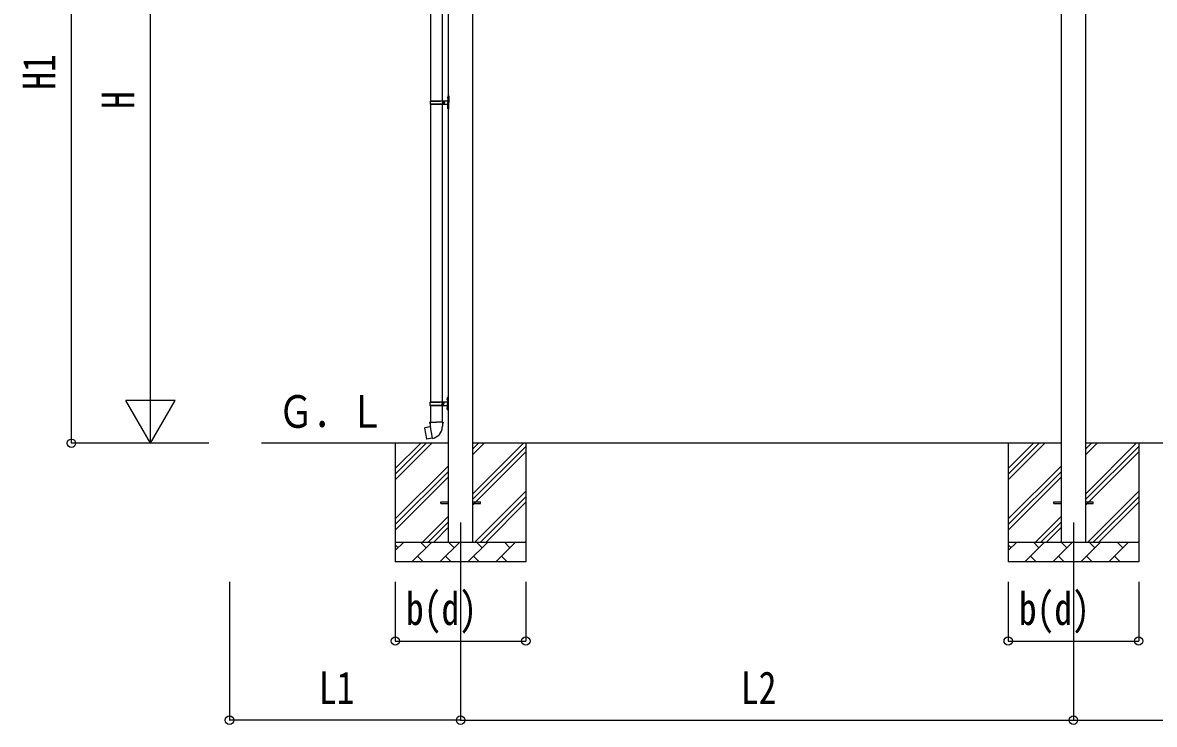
# Model space of a CAD drawing. Units: millimetres, scale not verified. Extents: x -21025 to 21025, y -14850 to 14850.
# Drawn here: x -5850 to -126, y -8283 to -4736 of the extents above; entities that cross this region are included whole.
import ezdxf
from ezdxf.enums import TextEntityAlignment as Align

# ---------------------------------------------------------------- set-up
doc = ezdxf.new("R2010")
doc.units = ezdxf.units.MM
doc.header["$LTSCALE"] = 60
for name, color, linetype in [('0-4_YKK_12', 2, 'Continuous'), ('0-5_YKK_13', 4, 'Continuous'), ('0-6_YKK_A1', 4, 'Continuous'), ('0-7_YKK_D', 6, 'Continuous')]:
    doc.layers.add(name, color=color, linetype=linetype)
doc.styles.add('ＭＳ ゴシック', font='')
doc.styles.get('ＭＳ ゴシック').set_extended_font_data('MS Gothic')

msp = doc.modelspace()

# ---------------------------------------------------------------- linework, layer by layer
at = {"layer": '0-4_YKK_12'}
for p, q in [((-3634.9, -7262), (-3634.9, -7662)), ((-534.9, -7262), (-534.9, -7662))]:
    msp.add_line(p, q, dxfattribs=at)
at = {"layer": '0-5_YKK_13'}
for p, q in [((-3787.4, -3626), (-3787.4, -5130.5)), ((-3727.4, -3626), (-3727.4, -5130.5)), ((-3787.9, -5132.5), (-3737.57, -5132.5)), ((-3787.9, -5146.5), (-3737.57, -5146.5)), ((-3787.4, -5148.49), (-3787.4, -6653)), ((-3786.9, -5130.5), (-3700.9, -5130.5)), ((-3786.9, -5130.5), (-3786.9, -5132.5)), ((-3786.9, -5148.5), (-3786.9, -5146.5)), ((-3786.9, -5148.5), (-3700.9, -5148.5)), ((-3727.9, -5130.5), (-3727.9, -5135)), ((-3727.9, -5135), (-3725.9, -5135)), ((-3727.9, -5148.5), (-3727.9, -5144)), ((-3727.9, -5144), (-3725.9, -5144)), ((-3727.4, -5148.49), (-3727.4, -6653)), ((-3725.9, -5135), (-3725.9, -5139.5)), ((-3725.9, -5144), (-3725.9, -5139.5)), ((-3719.9, -5130.5), (-3719.9, -5139.5)), ((-3719.9, -5135), (-3716.9, -5135)), ((-3719.9, -5148.5), (-3719.9, -5139.5)), ((-3719.9, -5144), (-3716.9, -5144)), ((-3716.9, -5135), (-3716.9, -5139.5)), ((-3716.9, -5144), (-3716.9, -5139.5)), ((-3701.2, -5113.35), (-3699.16, -5114.35)), ((-3699.93, -5111.35), (-3699.3, -5111.35)), ((-3699.93, -5111.35), (-3699.93, -5119.65)), ((-3699.93, -5119.65), (-3699.3, -5119.65)), ((-3699.3, -5111.35), (-3699.3, -5119.65)), ((-3699.3, -5111.35), (-3698.9, -5111.75)), ((-3699.3, -5119.65), (-3698.9, -5119.25)), ((-3699.16, -5114.35), (-3698.55, -5115.5)), ((-3698.9, -5107.5), (-3695.9, -5106)), ((-3698.9, -5107.5), (-3698.9, -5139.5)), ((-3698.9, -5111.75), (-3698.9, -5119.25)), ((-3698.9, -5171.5), (-3698.9, -5139.5)), ((-3695.9, -5106), (-3695.9, -5139.5)), ((-3695.9, -5106), (-3694.9, -5106)), ((-3695.9, -5173), (-3695.9, -5139.5)), ((-3694.9, -5106), (-3694.9, -5139.5)), ((-3694.9, -5173), (-3694.9, -5139.5)), ((-3701.2, -5161.35), (-3699.16, -5162.35)), ((-3699.93, -5159.35), (-3699.3, -5159.35)), ((-3699.93, -5159.35), (-3699.93, -5167.65)), ((-3699.93, -5167.65), (-3699.3, -5167.65)), ((-3699.3, -5159.35), (-3699.3, -5167.65)), ((-3699.3, -5159.35), (-3698.9, -5159.75)), ((-3699.3, -5167.65), (-3698.9, -5167.25)), ((-3699.16, -5162.35), (-3698.55, -5163.5)), ((-3698.9, -5159.75), (-3698.9, -5167.25)), ((-3698.9, -5171.5), (-3695.9, -5173)), ((-3695.9, -5173), (-3694.9, -5173)), ((-3703.7, -6635.85), (-3701.66, -6636.85)), ((-3702.43, -6633.85), (-3701.8, -6633.85)), ((-3702.43, -6633.85), (-3702.43, -6642.15)), ((-3701.8, -6633.85), (-3701.8, -6642.15)), ((-3701.8, -6633.85), (-3701.4, -6634.25)), ((-3701.66, -6636.85), (-3701.05, -6638)), ((-3701.4, -6630), (-3698.4, -6628.5)), ((-3701.4, -6630), (-3701.4, -6662)), ((-3701.4, -6634.25), (-3701.4, -6641.75)), ((-3698.4, -6628.5), (-3698.4, -6662)), ((-3698.4, -6628.5), (-3697.4, -6628.5)), ((-3697.4, -6628.5), (-3697.4, -6662)), ((-3790.4, -6655), (-3740.07, -6655)), ((-3790.4, -6669), (-3740.07, -6669)), ((-3789.4, -6653), (-3703.4, -6653)), ((-3789.4, -6653), (-3789.4, -6655)), ((-3789.4, -6671), (-3789.4, -6669)), ((-3789.4, -6671), (-3703.4, -6671)), ((-3787.4, -6671), (-3787.4, -6755.93)), ((-3730.4, -6653), (-3730.4, -6657.5)), ((-3730.4, -6657.5), (-3728.4, -6657.5)), ((-3730.4, -6671), (-3730.4, -6666.5)), ((-3730.4, -6666.5), (-3728.4, -6666.5)), ((-3728.4, -6657.5), (-3728.4, -6662)), ((-3728.4, -6666.5), (-3728.4, -6662)), ((-3727.4, -6671), (-3727.4, -6755.93)), ((-3722.4, -6653), (-3722.4, -6662)), ((-3722.4, -6657.5), (-3719.4, -6657.5)), ((-3722.4, -6671), (-3722.4, -6662)), ((-3722.4, -6666.5), (-3719.4, -6666.5)), ((-3719.4, -6657.5), (-3719.4, -6662)), ((-3719.4, -6666.5), (-3719.4, -6662)), ((-3703.7, -6683.85), (-3701.66, -6684.85)), ((-3702.43, -6642.15), (-3701.8, -6642.15)), ((-3702.43, -6681.85), (-3701.8, -6681.85)), ((-3702.43, -6681.85), (-3702.43, -6690.15)), ((-3702.43, -6690.15), (-3701.8, -6690.15)), ((-3701.8, -6642.15), (-3701.4, -6641.75)), ((-3701.8, -6681.85), (-3701.8, -6690.15)), ((-3701.8, -6681.85), (-3701.4, -6682.25)), ((-3701.8, -6690.15), (-3701.4, -6689.75)), ((-3701.66, -6684.85), (-3701.05, -6686)), ((-3701.4, -6694), (-3701.4, -6662)), ((-3701.4, -6682.25), (-3701.4, -6689.75)), ((-3701.4, -6694), (-3698.4, -6695.5)), ((-3698.4, -6695.5), (-3698.4, -6662)), ((-3698.4, -6695.5), (-3697.4, -6695.5)), ((-3697.4, -6695.5), (-3697.4, -6662)), ((-3815.86, -6784.38), (-3816.67, -6785.55)), ((-3816.67, -6785.55), (-3807.05, -6840.11)), ((-3787.99, -6779.13), (-3815.86, -6784.38)), ((-3803.12, -6781.78), (-3803.33, -6782.02)), ((-3789.25, -6755.93), (-3791.4, -6756.71)), ((-3791.4, -6756.71), (-3791.4, -6760.33)), ((-3791.4, -6760.33), (-3789.16, -6761.14)), ((-3789.25, -6755.93), (-3757.4, -6755.93)), ((-3789.25, -6755.93), (-3789.16, -6761.14)), ((-3789.16, -6761.14), (-3788.9, -6775.93)), ((-3788.9, -6775.93), (-3787.55, -6777.93)), ((-3777.64, -6836.42), (-3787.77, -6778.95)), ((-3787.75, -6778.13), (-3787.75, -6778.83)), ((-3787.55, -6777.93), (-3787.58, -6777.93)), ((-3725.55, -6755.93), (-3757.4, -6755.93)), ((-3727.21, -6777.87), (-3727.29, -6780.03)), ((-3725.9, -6775.93), (-3727.21, -6777.87)), ((-3723.4, -6760.33), (-3725.64, -6761.14)), ((-3725.55, -6755.93), (-3723.4, -6756.71)), ((-3723.4, -6756.71), (-3723.4, -6760.33)), ((-3793.03, -6839.02), (-3793.31, -6838.86)), ((-3777.33, -6837.19), (-3777.58, -6836.52)), ((-3734.9, -7157.5), (-3697.4, -7157.5)), ((-3734.9, -7166.5), (-3734.9, -7157.5)), ((-3734.9, -7166.5), (-3697.4, -7166.5)), ((-3572.4, -7157.5), (-3534.9, -7157.5)), ((-3572.4, -7166.5), (-3534.9, -7166.5)), ((-3534.9, -7166.5), (-3534.9, -7157.5)), ((-634.9, -7157.5), (-597.4, -7157.5)), ((-634.9, -7166.5), (-634.9, -7157.5)), ((-634.9, -7166.5), (-597.4, -7166.5)), ((-472.4, -7157.5), (-434.9, -7157.5)), ((-472.4, -7166.5), (-434.9, -7166.5)), ((-434.9, -7166.5), (-434.9, -7157.5))]:
    msp.add_line(p, q, dxfattribs=at)
for points in [[(-3701.2, -5117.65), (-3699.16, -5116.65), (-3698.55, -5115.5)], [(-3701.2, -5165.65), (-3699.16, -5164.65), (-3698.55, -5163.5)], [(-3703.7, -6640.15), (-3701.66, -6639.15), (-3701.05, -6638)], [(-3703.7, -6688.15), (-3701.66, -6687.15), (-3701.05, -6686)], [(-3800.87, -6781.56), (-3801.15, -6781.4), (-3803.12, -6781.78)], [(-3725.55, -6755.93), (-3725.64, -6761.14), (-3725.9, -6775.93)], [(-3777.91, -6836.33), (-3805.89, -6840.93), (-3807.05, -6840.11)], [(-3790.84, -6838.46), (-3791.05, -6838.69), (-3793.03, -6839.02)]]:
    msp.add_lwpolyline(points, dxfattribs=at)
for centre, radius, start, end in [((-3739.15, -5139.5), 49.25, 171.82876, 180.00002), ((-3739.15, -5139.5), 49.25, 180.00002, 188.17127), ((-3737.57, -5130.5), 2, 270, 359.99998), ((-3737.57, -5148.5), 2, 0.00005, 90.00004), ((-3695.6, -5115.5), 6, 136.21765, 223.78235), ((-3700.9, -5128.5), 2, 270, 359.99998), ((-3700.9, -5150.5), 2, 0.00005, 90.00004), ((-3695.6, -5163.5), 6, 136.21765, 223.78235), ((-3698.1, -6638), 6, 136.21765, 223.78235), ((-3741.65, -6662), 49.25, 171.82876, 180.00002), ((-3741.65, -6662), 49.25, 180.00002, 188.17127), ((-3740.07, -6653), 2, 270, 359.99998), ((-3740.07, -6671), 2, 0.00005, 90.00004), ((-3698.1, -6686), 6, 136.21765, 223.78235), ((-3703.4, -6651), 2, 270, 359.99998), ((-3703.4, -6673), 2, 0.00005, 90.00004), ((-3788.05, -6778.83), 0.3, 280.66842, 0), ((-3787.55, -6778.13), 0.2, 100, 180), ((-3787.55, -6777.93), 60.3, 279.96938, 358), ((-3777.86, -6836.63), 0.3, 20, 99.33158), ((-3777.15, -6837.12), 0.2, 200, 279.96938)]:
    msp.add_arc(centre, radius, start, end, dxfattribs=at)
at = {"layer": '0-6_YKK_A1'}
for p, q in [((-597.4, -3261.17), (-597.4, -7362)), ((-472.4, -7362), (-472.4, -3261.17)), ((-3697.4, -3364.5), (-3697.4, -7362)), ((-3572.4, -7362), (-3572.4, -3364.5)), ((-3697.4, -6862), (-4641.56, -6862)), ((-3964.9, -6862), (-3964.9, -7462)), ((-3964.9, -7047.05), (-3779.85, -6862)), ((-3964.9, -7018.77), (-3808.13, -6862)), ((-3964.9, -6990.48), (-3836.42, -6862)), ((-597.4, -6862), (-3572.4, -6862)), ((-3572.4, -7117.1), (-3317.3, -6862)), ((-3572.4, -6919.11), (-3515.29, -6862)), ((-3572.4, -6890.82), (-3543.58, -6862)), ((-3304.9, -6862), (-3304.9, -7462)), ((-864.9, -6862), (-864.9, -7462)), ((-864.9, -7047.05), (-679.85, -6862)), ((-864.9, -7018.77), (-708.13, -6862)), ((-864.9, -6990.48), (-736.42, -6862)), ((715.98, -6862), (-472.4, -6862)), ((-472.4, -7117.1), (-217.3, -6862)), ((-472.4, -6919.11), (-415.29, -6862)), ((-472.4, -6890.82), (-443.58, -6862)), ((-204.9, -6862), (-204.9, -7462)), ((-3572.4, -7145.38), (-3304.9, -6877.88)), ((-3572.4, -7173.67), (-3304.9, -6906.17)), ((-472.4, -7145.38), (-204.9, -6877.88)), ((-472.4, -7173.67), (-204.9, -6906.17)), ((-3964.9, -7245.04), (-3697.4, -6977.54)), ((-864.9, -7245.04), (-597.4, -6977.54)), ((-3964.9, -7273.32), (-3697.4, -7005.82)), ((-3964.9, -7301.61), (-3697.4, -7034.11)), ((-864.9, -7273.32), (-597.4, -7005.82)), ((-864.9, -7301.61), (-597.4, -7034.11)), ((-3562.74, -7362), (-3304.9, -7104.16)), ((-3534.46, -7362), (-3304.9, -7132.44)), ((-462.74, -7362), (-204.9, -7104.16)), ((-434.46, -7362), (-204.9, -7132.44)), ((-3506.18, -7362), (-3304.9, -7160.73)), ((-406.18, -7362), (-204.9, -7160.73)), ((-3827.3, -7362), (-3697.4, -7232.1)), ((-3799.02, -7362), (-3697.4, -7260.38)), ((-727.3, -7362), (-597.4, -7232.1)), ((-699.02, -7362), (-597.4, -7260.38)), ((-3770.73, -7362), (-3697.4, -7288.67)), ((-670.73, -7362), (-597.4, -7288.67)), ((-3964.9, -7362), (-3304.9, -7362)), ((-3964.9, -7404.89), (-3922.01, -7362)), ((-3950.56, -7390.55), (-3964.9, -7376.21)), ((-3880.59, -7462), (-3780.59, -7362)), ((-3809.14, -7390.55), (-3837.69, -7362)), ((-3739.17, -7462), (-3639.17, -7362)), ((-3667.72, -7390.55), (-3696.27, -7362)), ((-3597.74, -7462), (-3497.74, -7362)), ((-3526.3, -7390.55), (-3554.85, -7362)), ((-3456.32, -7462), (-3356.32, -7362)), ((-3384.88, -7390.55), (-3413.43, -7362)), ((-3308.19, -7362), (-3304.9, -7358.72)), ((-864.9, -7362), (-204.9, -7362)), ((-864.9, -7404.89), (-822.01, -7362)), ((-850.56, -7390.55), (-864.9, -7376.21)), ((-780.59, -7462), (-680.59, -7362)), ((-709.14, -7390.55), (-737.69, -7362)), ((-639.17, -7462), (-539.17, -7362)), ((-567.72, -7390.55), (-596.27, -7362)), ((-497.74, -7462), (-397.74, -7362)), ((-426.3, -7390.55), (-454.85, -7362)), ((-356.32, -7462), (-256.32, -7362)), ((-284.88, -7390.55), (-313.43, -7362)), ((-208.19, -7362), (-204.9, -7358.72)), ((-3852.03, -7433.45), (-3823.48, -7462)), ((-3710.61, -7433.45), (-3682.06, -7462)), ((-3569.19, -7433.45), (-3540.64, -7462)), ((-3427.77, -7433.45), (-3399.22, -7462)), ((-752.03, -7433.45), (-723.48, -7462)), ((-610.61, -7433.45), (-582.06, -7462)), ((-469.19, -7433.45), (-440.64, -7462)), ((-327.77, -7433.45), (-299.22, -7462)), ((-3304.9, -7462), (-3964.9, -7462)), ((-204.9, -7462), (-864.9, -7462))]:
    msp.add_line(p, q, dxfattribs=at)
at = {"layer": '0-7_YKK_D'}
for p, q in [((-5603.51, -6862), (-5603.51, -3024.39)), ((-5203.51, -6612), (-5203.51, -3612)), ((-5203.51, -6862), (-5203.51, -6428.99)), ((-5203.51, -6862), (-5328.51, -6645.49)), ((-5078.51, -6645.49), (-5328.51, -6645.49)), ((-5203.51, -6862), (-5078.51, -6645.49)), ((-4907.54, -6862), (-5604.51, -6862)), ((-4907.54, -6862), (-5204.51, -6862)), ((-4803.51, -7562), (-4803.51, -8263)), ((-3964.9, -7562), (-3964.9, -7863)), ((-3634.9, -7562), (-3634.9, -8263)), ((-3634.9, -7562), (-3634.9, -8263)), ((-3304.9, -7562), (-3304.9, -7863)), ((-864.9, -7562), (-864.9, -7863)), ((-534.9, -7562), (-534.9, -8263)), ((-534.9, -7562), (-534.9, -8263)), ((-204.9, -7562), (-204.9, -7863)), ((-3964.9, -7862), (-3304.9, -7862)), ((-864.9, -7862), (-204.9, -7862)), ((-3634.9, -8262), (-4803.51, -8262)), ((-3634.9, -8262), (-534.9, -8262)), ((-534.9, -8262), (628.28, -8262))]:
    msp.add_line(p, q, dxfattribs=at)
for centre in [(-5603.51, -6862), (-3964.9, -7862), (-3304.9, -7862), (-864.9, -7862), (-204.9, -7862), (-4803.51, -8262), (-3634.9, -8262), (-3634.9, -8262), (-534.9, -8262), (-534.9, -8262)]:
    msp.add_circle(centre, 21.25, dxfattribs=at)

# ---------------------------------------------------------------- texts
at = {"layer": '0-6_YKK_A1', "style": 'ＭＳ ゴシック', "width": 0.8}
msp.add_text('Ｇ．Ｌ', height=165, dxfattribs=at).set_placement((-4558.05, -6833.55), align=Align.BOTTOM_LEFT)
at = {"layer": '0-7_YKK_D', "style": 'ＭＳ ゴシック', "width": 0.8}
for s, p in [('H1', (-5635.51, -5075.19)), ('H', (-5235.51, -5172))]:
    msp.add_text(s, height=165, rotation=90, dxfattribs=at).set_placement(p, align=Align.BOTTOM_LEFT)
for s, p in [('b(d)', (-3910.9, -7830)), ('b(d)', (-810.9, -7830)), ('L1', (-4351.2, -8230)), ('L2', (-2216.9, -8230))]:
    msp.add_text(s, height=165, dxfattribs=at).set_placement(p, align=Align.BOTTOM_LEFT)

doc.saveas('drawing.dxf')
